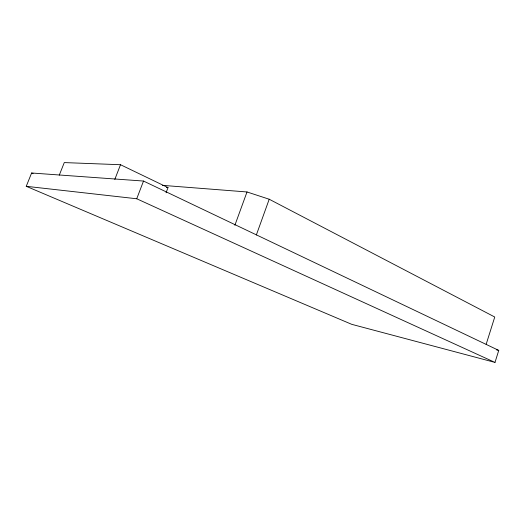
<?xml version="1.0" encoding="UTF-8"?>
<svg xmlns="http://www.w3.org/2000/svg" width="525" height="525" viewBox="0 0 525 525"><rect width="100%" height="100%" fill="white"/><g stroke="black" fill="none" stroke-linecap="round" stroke-linejoin="round"><path stroke-width="0.79" d="M494.996 362.414L498.75 350.405L143.515 181.053L31.618 172.994L26.25 186.309L351.743 324.332L494.996 362.414L136.73 198.765L26.25 186.309M486.157 344.302L494.753 317.015L269.213 199.231L247.012 191.966L162.507 185.358M256.331 235.003L269.213 199.231M234.872 225.284L247.012 191.966M166.058 192.78L168.02 187.602L120.514 164.719L64.28 162.586L59.266 175.179M136.73 198.765L143.515 181.053M114.798 179.445L120.514 164.719M166.392 187.471L168.02 187.602M496.368 349.808L498.75 350.405M31.618 172.994L33.114 173.65"/></g></svg>
